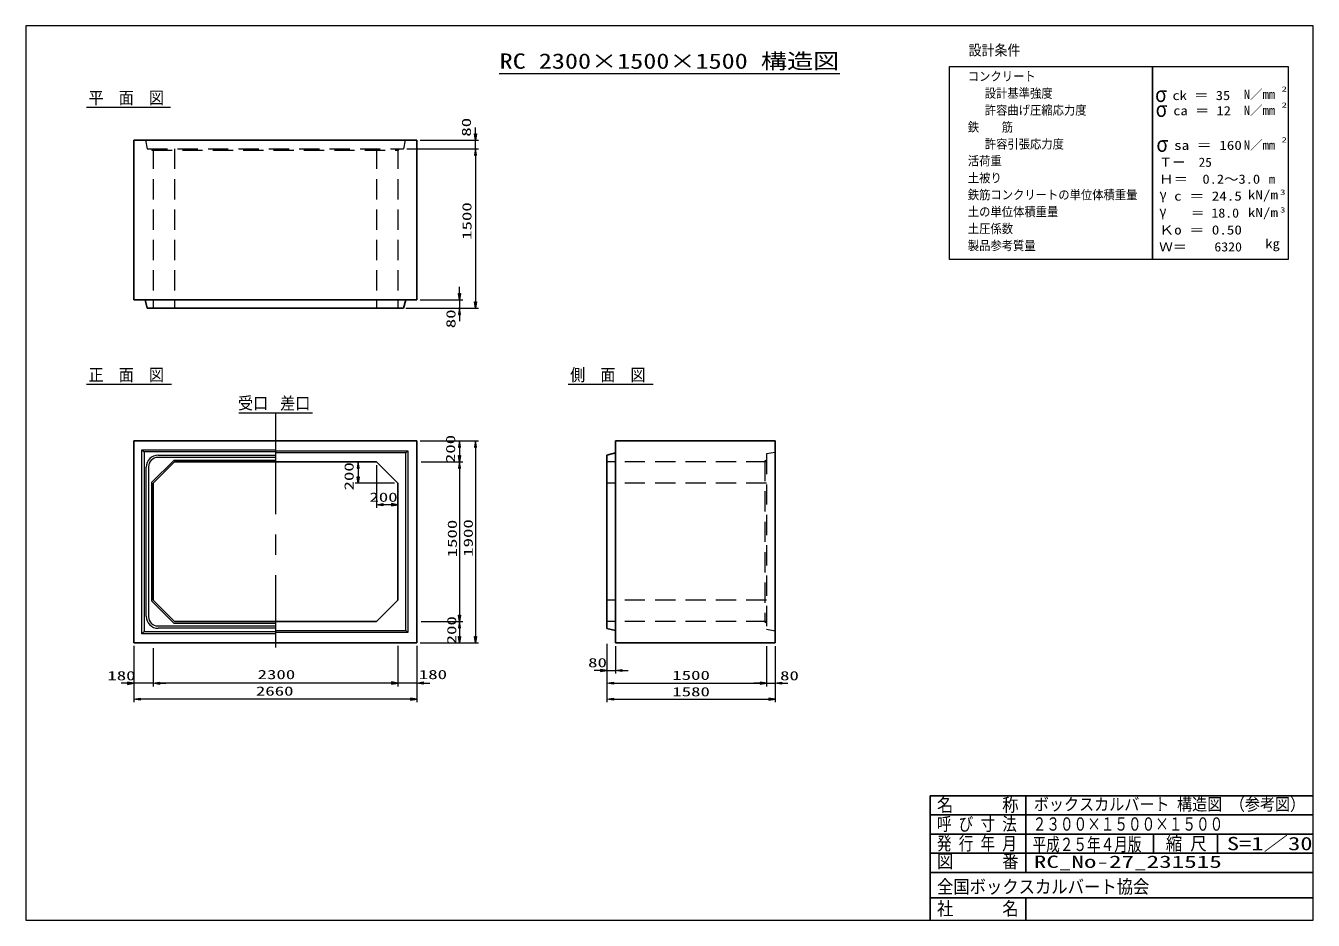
# Model space of a CAD drawing. Units: millimetres on the paper. Extents: x 8 to 412, y 8 to 289.
import ezdxf
from ezdxf.enums import TextEntityAlignment as Align

# ---------------------------------------------------------------- set-up
doc = ezdxf.new("R2010")
doc.units = ezdxf.units.MM
doc.linetypes.add('USER1', pattern=[9.525, 6.35, -3.175])
doc.linetypes.add('USER2', pattern=[50.8, 31.75, -6.35, 6.35, -6.35])
for name, color, linetype, lineweight in [('0_5', 6, 'Continuous', 13), ('BOX', 40, 'Continuous', 13), ('SUNPO', 1, 'Continuous', 13), ('TEXT', 2, 'Continuous', 25)]:
    doc.layers.add(name, color=color, linetype=linetype, lineweight=lineweight)
doc.styles.add('ＭＳ ゴシック', font='')
doc.styles.get('ＭＳ ゴシック').set_extended_font_data('MS Gothic')

msp = doc.modelspace()

# ---------------------------------------------------------------- hatches: boundary and pattern name
at = {"layer": 'SUNPO'}
for points in [[(148.881, 254.799), (149.548, 254.799), (149.214, 252.799)], [(148.881, 248.132), (149.548, 248.132), (149.214, 250.132)], [(148.881, 248.132), (149.548, 248.132), (149.214, 250.132)], [(143.881, 204.799), (144.548, 204.799), (144.214, 202.799)], [(148.881, 202.132), (149.548, 202.132), (149.214, 200.132)], [(143.881, 198.132), (144.548, 198.132), (144.214, 200.132)], [(143.9, 156.632), (144.566, 156.632), (144.233, 158.632)], [(148.881, 156.632), (149.548, 156.632), (149.214, 158.632)], [(143.9, 153.965), (144.566, 153.965), (144.233, 151.965)], [(112.148, 149.965), (112.814, 149.965), (112.481, 151.965)], [(143.881, 149.965), (144.548, 149.965), (144.214, 151.965)], [(112.148, 147.299), (112.814, 147.299), (112.481, 145.299)], [(120.214, 138.899), (120.214, 138.232), (118.214, 138.565)], [(122.881, 138.899), (122.881, 138.232), (124.881, 138.565)], [(143.862, 99.965), (144.529, 99.965), (144.196, 101.965)], [(143.881, 103.965), (144.548, 103.965), (144.214, 101.965)], [(143.862, 97.299), (144.529, 97.299), (144.196, 95.299)], [(148.881, 97.299), (149.548, 97.299), (149.214, 95.299)], [(188.414, 86.965), (188.414, 86.299), (190.414, 86.632)], [(195.081, 86.965), (195.081, 86.299), (193.081, 86.632)], [(40.214, 82.928), (40.214, 82.262), (42.214, 82.595)], [(50.214, 82.965), (50.214, 82.299), (48.214, 82.632)], [(50.214, 82.928), (50.214, 82.262), (48.214, 82.595)], [(122.881, 83.003), (122.881, 82.336), (124.881, 82.669)], [(122.881, 82.965), (122.881, 82.299), (124.881, 82.632)], [(132.881, 83.003), (132.881, 82.336), (130.881, 82.669)], [(192.414, 82.965), (192.414, 82.299), (190.414, 82.632)], [(238.414, 82.965), (238.414, 82.299), (240.414, 82.632)], [(238.414, 82.965), (238.414, 82.299), (240.414, 82.632)], [(245.081, 82.965), (245.081, 82.299), (243.081, 82.632)], [(44.214, 77.965), (44.214, 77.299), (42.214, 77.632)], [(128.881, 77.965), (128.881, 77.299), (130.881, 77.632)], [(192.414, 77.965), (192.414, 77.299), (190.414, 77.632)], [(241.081, 77.965), (241.081, 77.299), (243.081, 77.632)]]:
    msp.add_hatch(color=256, dxfattribs=at).paths.add_polyline_path(points)

# ---------------------------------------------------------------- linework, layer by layer
at = {"layer": '0_5'}
for p, q in [((411.667, 288.667), (8.333, 288.667)), ((8.333, 288.667), (8.333, 8.333)), ((411.667, 8.333), (411.667, 288.667)), ((8.333, 8.333), (411.667, 8.333))]:
    msp.add_line(p, q, dxfattribs=at)
at = {"layer": 'BOX', "color": 6, "lineweight": 25}
for p, q in [((42.214, 202.799), (42.214, 252.799)), ((42.214, 252.799), (130.881, 252.799)), ((130.881, 252.799), (130.881, 202.799)), ((130.881, 202.799), (42.214, 202.799)), ((45.714, 202.799), (46.381, 200.132)), ((127.381, 202.799), (126.714, 200.132)), ((46.381, 200.132), (126.714, 200.132)), ((42.214, 95.299), (42.214, 158.632)), ((42.214, 158.632), (130.881, 158.632)), ((130.881, 158.632), (130.881, 95.299)), ((193.081, 95.283), (193.081, 158.632)), ((193.081, 158.632), (243.081, 158.632)), ((243.081, 158.632), (243.081, 95.283)), ((193.081, 154.799), (190.414, 154.132)), ((190.414, 154.132), (190.414, 99.799)), ((48.214, 145.299), (54.881, 151.965)), ((54.881, 151.965), (118.214, 151.965)), ((118.214, 151.965), (124.881, 145.299)), ((48.214, 108.632), (48.214, 145.299)), ((124.881, 145.299), (124.881, 108.632)), ((54.881, 101.965), (48.214, 108.632)), ((124.881, 108.632), (118.214, 101.965)), ((118.214, 101.965), (54.881, 101.965)), ((193.081, 99.132), (190.414, 99.799)), ((130.881, 95.299), (42.214, 95.299)), ((243.081, 95.283), (193.081, 95.283))]:
    msp.add_line(p, q, dxfattribs=at)
at = {"layer": 'BOX', "color": 2, "linetype": 'USER1'}
for p, q in [((45.881, 252.799), (46.381, 250.132)), ((46.381, 250.132), (126.714, 250.132)), ((47.692, 250.132), (47.869, 249.632)), ((48.214, 250.132), (48.214, 200.132)), ((54.881, 250.132), (54.881, 200.132)), ((118.214, 250.132), (118.214, 200.132)), ((124.881, 250.132), (124.881, 200.132)), ((125.115, 249.632), (125.33, 250.132)), ((127.214, 252.799), (126.714, 250.132)), ((47.869, 249.632), (125.115, 249.632)), ((243.081, 154.965), (240.414, 154.465)), ((240.414, 154.465), (240.414, 99.465)), ((240.414, 151.965), (190.414, 151.965)), ((240.414, 152.483), (239.914, 152.285)), ((239.914, 152.285), (239.914, 101.738)), ((240.414, 145.299), (190.414, 145.299)), ((240.414, 108.632), (190.414, 108.632)), ((240.414, 101.965), (190.414, 101.965)), ((239.914, 101.738), (240.414, 101.562)), ((243.081, 98.965), (240.414, 99.465))]:
    msp.add_line(p, q, dxfattribs=at)
at = {"layer": 'BOX', "color": 2}
msp.add_line((75.132, 167.334), (98.214, 167.334), dxfattribs=at)
at = {"layer": 'BOX', "color": 2, "linetype": 'USER2'}
msp.add_line((86.548, 167.334), (86.548, 93.825), dxfattribs=at)
at = {"layer": 'BOX'}
for p, q in [((44.714, 155.799), (45.381, 155.132)), ((44.714, 98.132), (44.714, 155.799)), ((44.714, 155.799), (86.548, 155.799)), ((86.548, 155.132), (45.381, 155.132)), ((45.381, 155.132), (45.381, 98.799)), ((86.548, 153.365), (49.714, 153.365)), ((49.848, 154.099), (86.548, 154.099)), ((86.548, 155.465), (128.048, 155.465)), ((127.381, 154.799), (86.548, 154.799)), ((127.381, 154.799), (128.048, 155.465)), ((127.381, 99.132), (127.381, 154.799)), ((128.048, 155.465), (128.048, 98.465)), ((46.081, 103.599), (46.081, 150.332)), ((46.814, 150.465), (46.814, 103.465)), ((54.674, 152.465), (47.714, 145.506)), ((86.548, 152.465), (54.674, 152.465)), ((47.714, 145.506), (47.714, 108.425)), ((47.714, 108.425), (54.674, 101.465)), ((54.674, 101.465), (86.548, 101.465)), ((45.381, 98.799), (44.714, 98.132)), ((86.548, 98.132), (44.714, 98.132)), ((45.381, 98.799), (86.548, 98.799)), ((49.714, 100.565), (86.548, 100.565)), ((86.548, 99.832), (49.848, 99.832)), ((86.548, 99.132), (127.381, 99.132)), ((128.048, 98.465), (86.548, 98.465)), ((127.381, 99.132), (128.048, 98.465))]:
    msp.add_line(p, q, dxfattribs=at)
for centre, radius, start, end in [((49.848, 150.332), 3.767, 90, 180), ((49.714, 150.465), 2.9, 90, 180), ((49.848, 103.599), 3.767, 180, 270), ((49.714, 103.465), 2.9, 180, 270)]:
    msp.add_arc(centre, radius, start, end, dxfattribs=at)
at = {"layer": 'SUNPO'}
for p, q in [((149.214, 254.799), (149.214, 256.799)), ((127.714, 250.132), (150.214, 250.132)), ((127.714, 250.132), (150.214, 250.132)), ((131.881, 252.799), (150.214, 252.799)), ((149.214, 250.132), (149.214, 252.799)), ((149.214, 248.132), (149.214, 202.132)), ((149.214, 248.132), (149.214, 246.132)), ((144.214, 204.799), (144.214, 206.799)), ((131.881, 202.799), (145.214, 202.799)), ((144.214, 202.799), (144.214, 200.132)), ((127.381, 200.132), (150.214, 200.132)), ((127.381, 200.132), (145.214, 200.132)), ((144.214, 198.132), (144.214, 196.132)), ((131.881, 158.632), (145.233, 158.632)), ((131.881, 158.632), (150.214, 158.632)), ((144.233, 156.632), (144.233, 153.965)), ((149.214, 156.632), (149.214, 97.299)), ((117.214, 151.965), (111.481, 151.965)), ((112.481, 149.965), (112.481, 147.299)), ((118.214, 150.965), (118.214, 137.565)), ((132.214, 151.965), (145.214, 151.965)), ((132.214, 151.965), (145.233, 151.965)), ((144.214, 149.965), (144.214, 103.965)), ((123.881, 145.299), (111.481, 145.299)), ((124.881, 144.299), (124.881, 137.565)), ((122.881, 138.565), (120.214, 138.565)), ((132.214, 101.965), (145.196, 101.965)), ((132.214, 101.965), (145.214, 101.965)), ((144.196, 99.965), (144.196, 97.299)), ((42.214, 94.299), (42.214, 76.632)), ((42.214, 94.299), (42.214, 81.595)), ((48.214, 93.632), (48.214, 81.595)), ((48.214, 93.632), (48.214, 81.632)), ((124.881, 94.299), (124.881, 81.632)), ((124.881, 94.299), (124.881, 81.669)), ((130.881, 94.299), (130.881, 76.632)), ((130.881, 94.299), (130.881, 81.669)), ((131.881, 95.299), (145.196, 95.299)), ((131.881, 95.299), (150.214, 95.299)), ((190.414, 94.949), (190.414, 81.632)), ((190.414, 94.949), (190.414, 76.632)), ((190.414, 94.949), (190.414, 85.632)), ((193.081, 94.283), (193.081, 85.632)), ((240.414, 94.283), (240.414, 81.632)), ((240.414, 94.283), (240.414, 81.632)), ((243.081, 94.283), (243.081, 76.632)), ((243.081, 94.283), (243.081, 81.632)), ((188.414, 86.632), (186.414, 86.632)), ((190.414, 86.632), (193.081, 86.632)), ((195.081, 86.632), (197.081, 86.632)), ((40.214, 82.595), (38.214, 82.595)), ((48.214, 82.595), (42.214, 82.595)), ((122.881, 82.632), (50.214, 82.632)), ((50.214, 82.595), (52.214, 82.595)), ((122.881, 82.669), (120.881, 82.669)), ((130.881, 82.669), (124.881, 82.669)), ((132.881, 82.669), (134.881, 82.669)), ((192.414, 82.632), (238.414, 82.632)), ((238.414, 82.632), (236.414, 82.632)), ((240.414, 82.632), (243.081, 82.632)), ((245.081, 82.632), (247.081, 82.632)), ((128.881, 77.632), (44.214, 77.632)), ((192.414, 77.632), (241.081, 77.632))]:
    msp.add_line(p, q, dxfattribs=at)
for points in [[(148.881, 254.799), (149.548, 254.799), (149.214, 252.799)], [(148.881, 248.132), (149.548, 248.132), (149.214, 250.132)], [(148.881, 248.132), (149.548, 248.132), (149.214, 250.132)], [(143.881, 204.799), (144.548, 204.799), (144.214, 202.799)], [(148.881, 202.132), (149.548, 202.132), (149.214, 200.132)], [(143.881, 198.132), (144.548, 198.132), (144.214, 200.132)], [(143.9, 156.632), (144.566, 156.632), (144.233, 158.632)], [(148.881, 156.632), (149.548, 156.632), (149.214, 158.632)], [(143.9, 153.965), (144.566, 153.965), (144.233, 151.965)], [(112.148, 149.965), (112.814, 149.965), (112.481, 151.965)], [(143.881, 149.965), (144.548, 149.965), (144.214, 151.965)], [(112.148, 147.299), (112.814, 147.299), (112.481, 145.299)], [(120.214, 138.899), (120.214, 138.232), (118.214, 138.565)], [(122.881, 138.899), (122.881, 138.232), (124.881, 138.565)], [(143.862, 99.965), (144.529, 99.965), (144.196, 101.965)], [(143.881, 103.965), (144.548, 103.965), (144.214, 101.965)], [(143.862, 97.299), (144.529, 97.299), (144.196, 95.299)], [(148.881, 97.299), (149.548, 97.299), (149.214, 95.299)], [(188.414, 86.965), (188.414, 86.299), (190.414, 86.632)], [(195.081, 86.965), (195.081, 86.299), (193.081, 86.632)], [(40.214, 82.928), (40.214, 82.262), (42.214, 82.595)], [(50.214, 82.965), (50.214, 82.299), (48.214, 82.632)], [(50.214, 82.928), (50.214, 82.262), (48.214, 82.595)], [(122.881, 83.003), (122.881, 82.336), (124.881, 82.669)], [(122.881, 82.965), (122.881, 82.299), (124.881, 82.632)], [(132.881, 83.003), (132.881, 82.336), (130.881, 82.669)], [(192.414, 82.965), (192.414, 82.299), (190.414, 82.632)], [(238.414, 82.965), (238.414, 82.299), (240.414, 82.632)], [(238.414, 82.965), (238.414, 82.299), (240.414, 82.632)], [(245.081, 82.965), (245.081, 82.299), (243.081, 82.632)], [(44.214, 77.965), (44.214, 77.299), (42.214, 77.632)], [(128.881, 77.965), (128.881, 77.299), (130.881, 77.632)], [(192.414, 77.965), (192.414, 77.299), (190.414, 77.632)], [(241.081, 77.965), (241.081, 77.299), (243.081, 77.632)]]:
    msp.add_lwpolyline(points, close=True, dxfattribs=at)
at = {"layer": 'TEXT', "color": 6, "lineweight": 13}
for p, q in [((297.686, 275.922), (361.347, 275.922)), ((297.686, 215.439), (297.686, 275.922)), ((361.347, 215.439), (361.347, 275.922)), ((361.347, 275.922), (361.347, 215.439)), ((361.347, 275.922), (403.787, 275.922)), ((403.787, 275.922), (403.787, 215.439)), ((361.347, 215.439), (297.686, 215.439)), ((403.787, 215.439), (361.347, 215.439))]:
    msp.add_line(p, q, dxfattribs=at)
at = {"layer": 'TEXT', "color": 3, "lineweight": 13}
for p, q in [((156.667, 273.667), (263.333, 273.667)), ((27.386, 263.132), (53.692, 263.132)), ((27.386, 176.299), (54.018, 176.299)), ((178.25, 176.299), (204.874, 176.299))]:
    msp.add_line(p, q, dxfattribs=at)
at = {"layer": 'TEXT', "color": 3}
for p, q in [((291.667, 47.333), (411.667, 47.333)), ((291.667, 47.333), (291.667, 8.333)), ((321.667, 47.333), (321.667, 23.333)), ((291.667, 41.333), (411.667, 41.333)), ((411.667, 41.333), (291.667, 41.333)), ((291.667, 35.333), (411.667, 35.333)), ((411.667, 35.333), (291.667, 35.333)), ((361.667, 35.333), (361.667, 29.333)), ((381.667, 35.333), (381.667, 29.333)), ((291.667, 29.333), (411.667, 29.333)), ((411.667, 29.333), (291.667, 29.333)), ((291.667, 23.333), (411.667, 23.333)), ((411.667, 23.333), (291.667, 23.333)), ((291.667, 15.333), (411.667, 15.333)), ((321.667, 15.333), (321.667, 8.333))]:
    msp.add_line(p, q, dxfattribs=at)

# ---------------------------------------------------------------- texts
at = {"layer": 'SUNPO', "color": 2, "style": 'ＭＳ ゴシック', "width": 1.5}
for s, p in [('80', (148.67, 253.908)), ('1500', (148.838, 221.57)), ('80', (143.818, 193.872)), ('200', (143.71, 151.608)), ('200', (111.899, 143.034)), ('1500', (144.246, 122.064)), ('1900', (149.25, 122.242)), ('200', (144.068, 94.805))]:
    msp.add_text(s, height=2.886, rotation=90, dxfattribs=at).set_placement(p, align=Align.BOTTOM_LEFT)
for s, p in [('200', (115.995, 138.616)), ('80', (184.504, 86.757)), ('180', (33.894, 82.674)), ('2300', (80.968, 83.032)), ('180', (131.471, 83.032)), ('1500', (210.877, 82.794)), ('80', (244.639, 82.662)), ('2660', (80.432, 77.851)), ('1580', (210.877, 77.642))]:
    msp.add_text(s, height=2.886, dxfattribs=at).set_placement(p, align=Align.BOTTOM_LEFT)
at = {"layer": 'TEXT', "style": 'ＭＳ ゴシック'}
for s, height, width, p in [('設計条件', 3.299, 0.9, (303.718, 278.381)), ('コンクリート', 2.886, 0.9, (303.455, 270.526)), ('平\u3000面\u3000図', 3.848, 0.9, (28.011, 263.017)), ('設計基準強度', 2.886, 0.9, (308.761, 265.221)), ('σ', 4.948, 0.9, (362.124, 263.285)), ('  ck ＝ 35', 2.886, 1.15, (363.051, 264.507)), ('2', 1.649, 1.5, (401.745, 267.504)), ('許容曲げ圧縮応力度', 2.886, 0.9, (308.761, 259.916)), ('σ', 4.948, 0.9, (362.277, 258.615)), ('  ca ＝ 12', 2.886, 1.15, (363.297, 259.737)), ('2', 1.649, 1.5, (401.745, 262.485)), ('鉄\u3000\u3000筋', 2.886, 0.9, (303.455, 254.611)), ('許容引張応力度', 2.886, 0.9, (308.761, 249.306)), ('σ', 4.948, 0.9, (362.507, 247.667)), ('  sa ＝ 160', 2.886, 1.2, (363.373, 248.897)), ('2', 1.649, 1.5, (401.745, 251.589)), ('活荷重', 2.886, 0.9, (303.455, 244.001)), ('Ｔー\u300025', 2.886, 1.05, (363.373, 243.592)), ('土被り', 2.886, 0.9, (303.455, 238.696)), ('Ｈ＝\u30000.2～3.0', 2.886, 1.15, (363.373, 238.287)), ('鉄筋コンクリートの単位体積重量', 2.886, 0.9, (303.455, 233.391)), ('γ', 3.299, 0.9, (363.508, 233.183)), ('  c ＝ 24.5', 2.886, 1.2, (363.373, 232.982)), ('kN/m', 2.886, 1.2, (391.181, 233.362)), ('3', 1.649, 1.5, (401.281, 235.19)), ('土の単位体積重量', 2.886, 0.9, (303.455, 228.086)), ('γ', 3.299, 0.9, (363.443, 227.87)), ('  \u3000 ＝ 18.0', 2.886, 1.1, (362.485, 227.677)), ('kN/m', 2.886, 1.2, (391.181, 227.812)), ('3', 1.649, 1.5, (401.281, 229.64)), ('土圧係数', 2.886, 0.9, (303.455, 222.781)), ('Ｋo ＝ 0.50', 2.886, 1.2, (363.373, 222.372)), ('   kg', 2.886, 1.15, (389.899, 218.067)), ('製品参考質量', 2.886, 0.9, (303.455, 217.475)), ('Ｗ＝\u3000\u30006320', 2.886, 1.1, (363.373, 217.067)), ('正\u3000面\u3000図', 3.848, 0.9, (28.011, 176.184)), ('側\u3000面\u3000図', 3.848, 0.9, (178.875, 176.184)), ('受口', 3.848, 0.9, (74.841, 167.318)), ('差口', 3.848, 0.9, (88.016, 167.269)), ('名      称', 4.169, 0.9, (293.792, 41.156)), ('ボックスカルバート 構造図 （参考図）', 3.848, 0.9, (324.125, 41.593)), ('呼 び 寸 法', 4.169, 0.8, (293.792, 35.156)), ('２３００×１５００×１５００', 4.169, 0.75, (323.792, 35.156)), ('発 行 年 月', 4.169, 0.8, (293.792, 29.06)), ('平成２５年４月版', 4.169, 0.75, (323.739, 28.78)), ('縮 尺', 4.169, 0.9, (365.492, 29.034)), ('S=1／30', 4.169, 1.35, (384.617, 29.034)), ('図      番', 4.169, 0.9, (293.792, 23.505)), ('RC_No-27_231515', 3.848, 1.5, (324.125, 23.593)), ('全国ボックスカルバート協会', 4.169, 0.9, (293.792, 15.51)), ('社\u3000\u3000\u3000名', 4.169, 0.9, (293.792, 8.656))]:
    msp.add_text(s, height=height, dxfattribs=dict(at, width=width)).set_placement(p, align=Align.BOTTOM_LEFT)
at = {"layer": 'TEXT', "style": 'ＭＳ ゴシック', "width": 1.25}
msp.add_text('RC 2300×1500×1500 構造図', height=4.811, dxfattribs=at).set_placement((210, 273.741), align=Align.BOTTOM_CENTER)
at = {"layer": 'TEXT', "style": 'ＭＳ ゴシック'}
for s, p in [('N／mm', (389.899, 264.878)), ('N／mm', (389.899, 259.86)), ('N／mm', (389.899, 248.963)), ('    m', (389.899, 238.287))]:
    msp.add_text(s, height=2.886, dxfattribs=at).set_placement(p, align=Align.BOTTOM_LEFT)

doc.saveas('drawing.dxf')
